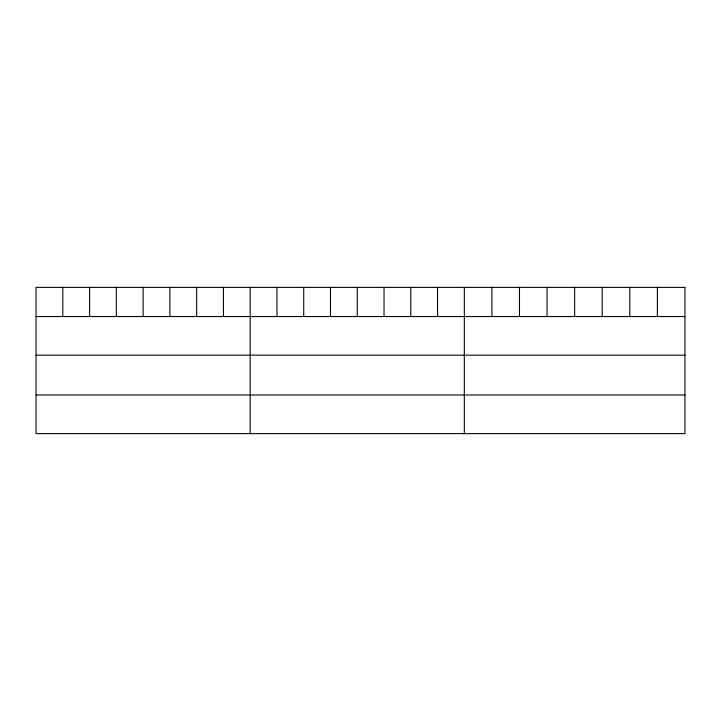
<?xml version="1.0" encoding="UTF-8"?>
<svg xmlns="http://www.w3.org/2000/svg" width="721" height="721" viewBox="0 0 721 721"><rect width="100%" height="100%" fill="white"/><g stroke="black" fill="none" stroke-linecap="round" stroke-linejoin="round"><path stroke-width="1.08" d="M36.05 316.537L684.95 316.537M36.05 355.174L684.95 355.174M36.05 394.982L684.95 394.982M657.372 287.373L657.372 316.537M629.793 287.373L629.793 316.537M602.215 287.373L602.215 316.537M574.637 287.373L574.637 316.537M547.059 287.373L547.059 316.537M519.481 287.373L519.481 316.537M491.902 287.373L491.902 316.537M464.324 287.373L464.324 433.627M437.557 287.373L437.557 316.537M410.79 287.373L410.79 316.537M384.023 287.373L384.023 316.537M357.255 287.373L357.255 316.537M330.488 287.373L330.488 316.537M303.721 287.373L303.721 316.537M276.954 287.373L276.954 316.537M250.187 287.373L250.187 433.627M223.42 287.373L223.42 316.537M196.653 287.373L196.653 316.537M169.886 287.373L169.886 316.537M143.119 287.373L143.119 316.537M116.351 287.373L116.351 316.537M89.584 287.373L89.584 316.537M62.817 287.373L62.817 316.537M684.95 287.373L36.05 287.373L36.05 433.627L684.95 433.627L684.95 287.373"/></g></svg>
